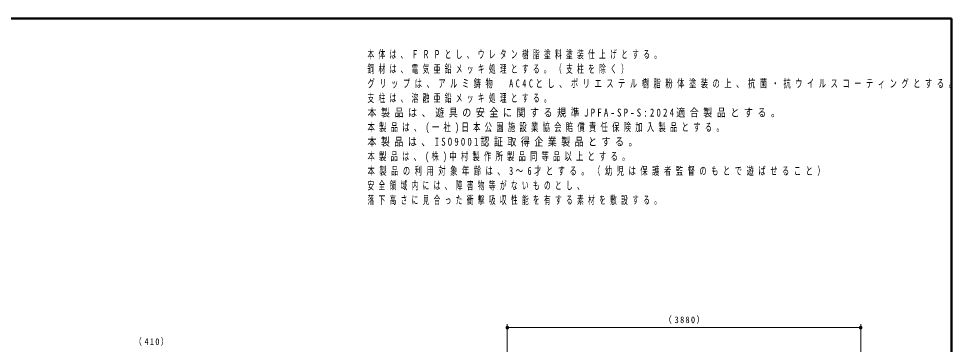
# Model space of a CAD drawing. Units: millimetres on the paper, scale 1:20. Extents: x -385 to 0, y 0 to 267.
# Drawn here: x -256.2 to 0, y 177.6 to 267 of the extents above; entities that cross this region are included whole.
import ezdxf

# ---------------------------------------------------------------- set-up
doc = ezdxf.new("R2010")
doc.units = ezdxf.units.MM
doc.layers.add('LY_1', color=7, linetype='Continuous', lineweight=13)
doc.styles.add('ＭＳ ゴシック', font='')
doc.styles.get('ＭＳ ゴシック').set_extended_font_data('MS Gothic')

# ---------------------------------------------------------------- blocks, each defined once
blk = doc.blocks.new('filled_dot')
at = {"color": 0, "linetype": 'Continuous', "lineweight": -2, "const_width": 1.25}
blk.add_lwpolyline([(-0.625, 0, 1), (0.625, 0, 1)], format="xyb", close=True, dxfattribs=at)

msp = doc.modelspace()

# ---------------------------------------------------------------- linework, layer by layer
at = {"layer": 'LY_1', "lineweight": 50}
for p, q in [((0, 267), (-385, 267)), ((0, 0), (0, 267))]:
    msp.add_line(p, q, dxfattribs=at)
at = {"layer": 'LY_1'}
for p, q in [((-121.959, 151.195), (-121.959, 183.162)), ((-121.959, 182.162), (-24.905, 182.162)), ((-24.905, 151.195), (-24.905, 183.162))]:
    msp.add_line(p, q, dxfattribs=at)

# ---------------------------------------------------------------- block references
at = {"layer": 'LY_1', "xscale": 0.4, "yscale": 0.4}
msp.add_blockref('filled_dot', (-121.959, 182.162), dxfattribs=at)
at = {"layer": 'LY_1', "xscale": 0.4, "yscale": 0.4, "rotation": 180}
msp.add_blockref('filled_dot', (-24.905, 182.162), dxfattribs=at)

# ---------------------------------------------------------------- texts
at = {"layer": 'LY_1', "style": 'ＭＳ ゴシック'}
for s, insert, char_height, attachment_point in [('\\T1.64;\\W0.6;本体は、ＦＲＰとし、ウレタン樹脂塗料塗装仕上げとする。', (-160.364, 258.313), 2.199, 1), ('\\T1.64;\\W0.6;鋼材は、電気亜鉛メッキ処理とする。（支柱を除く）', (-160.364, 254.313), 2.199, 1), ('\\T1.62;\\W0.65;グリップは、アルミ鋳物\u3000AC4Cとし、ポリエステル樹脂粉体塗装の上、抗菌・抗ウイルスコーティングとする。', (-160.364, 250.313), 2.199, 1), ('\\T1.64;\\W0.6;支柱は、溶融亜鉛メッキ処理とする。', (-160.364, 246.313), 2.199, 1), ('\\T1.51;\\W0.8;本製品は、遊具の安全に関する規準JPFA-SP-S:2024適合製品とする。', (-160.364, 242.313), 2.199, 1), ('\\T1.59;\\W0.65;本製品は、(一社)日本公園施設業協会賠償責任保険加入製品とする。', (-160.364, 238.313), 2.199, 1), ('\\T1.5;\\W0.8;本製品は、ISO9001認証取得企業製品とする。', (-160.364, 234.313), 2.199, 1), ('\\T1.58;\\W0.65;本製品は、(株)中村製作所製品同等品以上とする。', (-160.364, 230.313), 2.199, 1), ('\\T1.62;\\W0.65;本製品の利用対象年齢は、3～6才とする。（幼児は保護者監督のもとで遊ばせること）', (-160.364, 226.313), 2.199, 1), ('\\T1.64;\\W0.6;安全領域内には、障害物等がないものとし、', (-160.364, 222.313), 2.199, 1), ('\\T1.64;\\W0.6;落下高さに見合った衝撃吸収性能を有する素材を敷設する。', (-160.364, 218.313), 2.199, 1), ('\\T1.33;\\W0.9;（3880）', (-73.004, 183.162), 1.833, 8), ('\\T1.33;\\W0.85;（410）', (-219.378, 177.166), 1.833, 8)]:
    msp.add_mtext(s, dxfattribs=dict(at, insert=insert, char_height=char_height, attachment_point=attachment_point))

doc.saveas('drawing.dxf')
